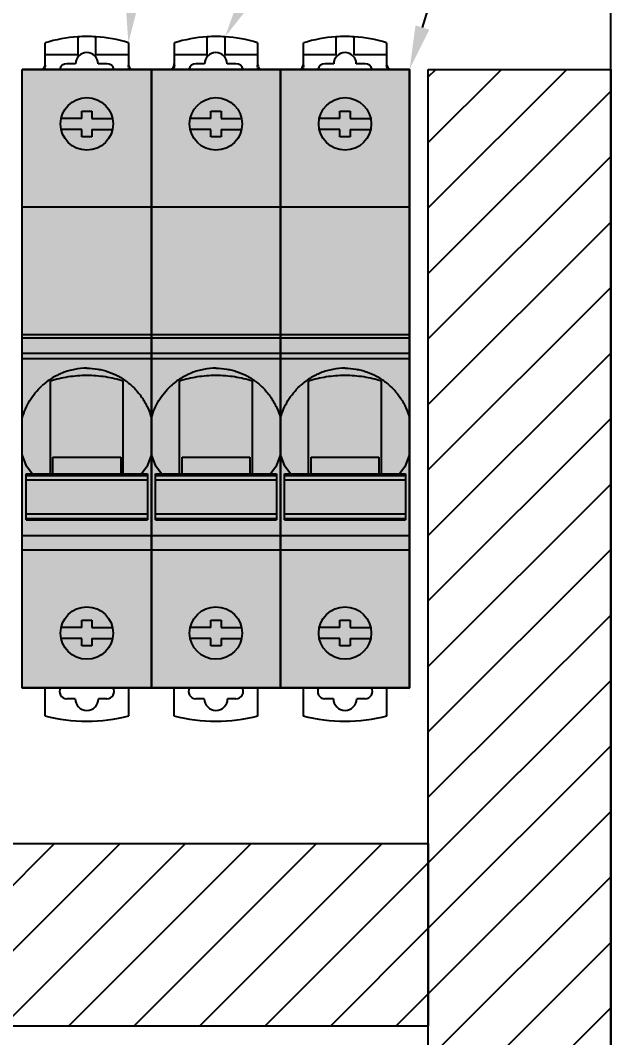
# Model space of a CAD drawing. Extents: x 20 to 1829, y -86 to 701.
# Drawn here: x 1395.3 to 1476.2, y 202.9 to 342.4 of the extents above; entities that cross this region are included whole.
import ezdxf
from ezdxf import colors
from ezdxf.entities.mleader import LeaderData, LeaderLine
from ezdxf.math import Vec2, Vec3

# ---------------------------------------------------------------- set-up
doc = ezdxf.new("R2010")
doc.units = 0
for name, color, linetype in [('HIDDEN', 7, 'Continuous'), ('SYMS', 7, 'Continuous'), ('THICK', 7, 'Continuous')]:
    doc.layers.add(name, color=color, linetype=linetype)
doc.styles.get("Standard").update_dxf_attribs({"font": 'GOST Common.ttf'})
pattern_1 = [(45, (-14.827, -493.8804), (-4.490128, 4.490128), [])]

msp = doc.modelspace()

# ---------------------------------------------------------------- hatches: boundary and pattern name
at = {"layer": 'SYMS', "true_color": 0x8fbdb9}
h = msp.add_hatch(color=253, dxfattribs=at)
h.dxf.hatch_style = 1
h.paths.add_polyline_path([(1413.27, 335.63), (1395.57, 335.63), (1395.57, 250.83), (1413.27, 250.83)])
h = msp.add_hatch(color=253, dxfattribs=at)
h.dxf.hatch_style = 1
h.paths.add_polyline_path([(1430.97, 335.63), (1413.27, 335.63), (1413.27, 250.83), (1430.97, 250.83)])
h = msp.add_hatch(color=253, dxfattribs=at)
h.dxf.hatch_style = 1
h.paths.add_polyline_path([(1448.67, 335.63), (1430.97, 335.63), (1430.97, 250.83), (1448.67, 250.83)])
h = msp.add_hatch(dxfattribs=at)
h.set_pattern_fill('ANSI31', color=253, scale=2)
h.set_pattern_definition(pattern_1)
h.paths.add_polyline_path([(1476.24, 335.63), (1451.24, 335.63), (1451.24, 163.74), (1451.27, 163.74), (1451.27, 128.74), (1451.24, 57.09), (1476.24, 57.09)])
h = msp.add_hatch(dxfattribs=at)
h.set_pattern_fill('ANSI31', color=253, scale=2)
h.set_pattern_definition(pattern_1)
h.paths.add_polyline_path([(1206.35, 229.47), (1206.35, 204.47), (1451.24, 204.47), (1451.24, 229.47)])

# ---------------------------------------------------------------- linework, layer by layer
at = {"color": 7, "linetype": 'Continuous'}
for p, q in [((1398.72, 337.63), (1398.72, 339.27)), ((1403.17, 340.09), (1403.17, 337.63)), ((1405.67, 337.63), (1405.67, 340.09)), ((1410.12, 339.28), (1410.12, 337.63)), ((1416.42, 337.63), (1416.42, 339.27)), ((1420.87, 340.09), (1420.87, 337.63)), ((1423.37, 337.63), (1423.37, 340.09)), ((1427.82, 339.28), (1427.82, 337.63)), ((1434.12, 337.63), (1434.12, 339.27)), ((1438.57, 340.09), (1438.57, 337.63)), ((1441.07, 337.63), (1441.07, 340.09)), ((1445.52, 339.28), (1445.52, 337.63)), ((1398.72, 336.2), (1398.72, 337.63)), ((1403.17, 337.63), (1398.72, 337.63)), ((1410.12, 337.63), (1405.67, 337.63)), ((1410.12, 337.63), (1410.12, 336.2)), ((1416.42, 336.2), (1416.42, 337.63)), ((1420.87, 337.63), (1416.42, 337.63)), ((1427.82, 337.63), (1423.37, 337.63)), ((1427.82, 337.63), (1427.82, 336.2)), ((1434.12, 336.2), (1434.12, 337.63)), ((1438.57, 337.63), (1434.12, 337.63)), ((1445.52, 337.63), (1441.07, 337.63)), ((1445.52, 337.63), (1445.52, 336.2)), ((1402.87, 336.4), (1401.67, 336.4)), ((1407.17, 336.4), (1405.97, 336.4)), ((1420.57, 336.4), (1419.37, 336.4)), ((1424.87, 336.4), (1423.67, 336.4)), ((1438.27, 336.4), (1437.07, 336.4)), ((1442.57, 336.4), (1441.37, 336.4)), ((1395.57, 250.83), (1395.57, 335.63)), ((1413.27, 335.63), (1395.57, 335.63)), ((1413.27, 250.83), (1413.27, 335.63)), ((1413.27, 250.83), (1413.27, 335.63)), ((1430.97, 335.63), (1413.27, 335.63)), ((1430.97, 250.83), (1430.97, 335.63)), ((1430.97, 250.83), (1430.97, 335.63)), ((1448.67, 335.63), (1430.97, 335.63)), ((1448.67, 250.83), (1448.67, 335.63)), ((1448.67, 250.83), (1448.67, 335.63)), ((1403.72, 328.9), (1403.72, 329.9)), ((1403.72, 329.9), (1405.12, 329.9)), ((1405.12, 329.9), (1405.12, 328.9)), ((1421.42, 328.9), (1421.42, 329.9)), ((1421.42, 329.9), (1422.82, 329.9)), ((1422.82, 329.9), (1422.82, 328.9)), ((1439.12, 328.9), (1439.12, 329.9)), ((1439.12, 329.9), (1440.52, 329.9)), ((1440.52, 329.9), (1440.52, 328.9)), ((1403.72, 328.9), (1400.9, 328.9)), ((1405.12, 328.9), (1407.94, 328.9)), ((1421.42, 328.9), (1418.6, 328.9)), ((1422.82, 328.9), (1425.64, 328.9)), ((1439.12, 328.9), (1436.3, 328.9)), ((1440.52, 328.9), (1443.34, 328.9)), ((1403.72, 327.4), (1400.9, 327.4)), ((1403.72, 326.4), (1403.72, 327.4)), ((1405.12, 327.4), (1405.12, 326.4)), ((1405.12, 327.4), (1407.94, 327.4)), ((1421.42, 327.4), (1418.6, 327.4)), ((1421.42, 326.4), (1421.42, 327.4)), ((1422.82, 327.4), (1422.82, 326.4)), ((1422.82, 327.4), (1425.64, 327.4)), ((1439.12, 327.4), (1436.3, 327.4)), ((1439.12, 326.4), (1439.12, 327.4)), ((1440.52, 327.4), (1440.52, 326.4)), ((1440.52, 327.4), (1443.34, 327.4)), ((1405.12, 326.4), (1403.72, 326.4)), ((1422.82, 326.4), (1421.42, 326.4)), ((1440.52, 326.4), (1439.12, 326.4)), ((1413.27, 316.73), (1395.57, 316.73)), ((1430.97, 316.73), (1413.27, 316.73)), ((1448.67, 316.73), (1430.97, 316.73)), ((1413.27, 299.23), (1395.57, 299.23)), ((1395.57, 298.83), (1413.27, 298.83)), ((1430.97, 299.23), (1413.27, 299.23)), ((1413.27, 298.83), (1430.97, 298.83)), ((1448.67, 299.23), (1430.97, 299.23)), ((1430.97, 298.83), (1448.67, 298.83)), ((1395.57, 296.73), (1413.27, 296.73)), ((1413.27, 295.94), (1395.57, 295.94)), ((1413.27, 296.73), (1430.97, 296.73)), ((1430.97, 295.94), (1413.27, 295.94)), ((1430.97, 296.73), (1448.67, 296.73)), ((1448.67, 295.94), (1430.97, 295.94)), ((1399.42, 280.17), (1399.42, 292.87)), ((1409.42, 280.17), (1409.42, 292.87)), ((1417.12, 280.17), (1417.12, 292.87)), ((1427.12, 280.17), (1427.12, 292.87)), ((1434.82, 280.17), (1434.82, 292.87)), ((1444.82, 280.17), (1444.82, 292.87)), ((1399.77, 282.43), (1409.07, 282.43)), ((1399.77, 280.17), (1399.77, 282.43)), ((1409.07, 282.43), (1409.07, 280.17)), ((1417.47, 282.43), (1426.77, 282.43)), ((1417.47, 280.17), (1417.47, 282.43)), ((1426.77, 282.43), (1426.77, 280.17)), ((1435.17, 282.43), (1444.47, 282.43)), ((1435.17, 280.17), (1435.17, 282.43)), ((1444.47, 282.43), (1444.47, 280.17)), ((1396.12, 280.17), (1412.72, 280.17)), ((1396.12, 273.86), (1396.12, 280.17)), ((1412.72, 279.88), (1396.12, 279.88)), ((1412.72, 279.3), (1396.12, 279.3)), ((1412.72, 280.17), (1412.72, 273.86)), ((1413.82, 280.17), (1430.42, 280.17)), ((1413.82, 273.86), (1413.82, 280.17)), ((1430.42, 279.88), (1413.82, 279.88)), ((1430.42, 279.3), (1413.82, 279.3)), ((1430.42, 280.17), (1430.42, 273.86)), ((1431.52, 280.17), (1448.12, 280.17)), ((1431.52, 273.86), (1431.52, 280.17)), ((1448.12, 279.88), (1431.52, 279.88)), ((1448.12, 279.3), (1431.52, 279.3)), ((1448.12, 280.17), (1448.12, 273.86)), ((1396.12, 274.67), (1412.72, 274.67)), ((1396.12, 274.05), (1412.72, 274.05)), ((1396.12, 273.86), (1412.72, 273.86)), ((1413.82, 274.67), (1430.42, 274.67)), ((1413.82, 274.05), (1430.42, 274.05)), ((1413.82, 273.86), (1430.42, 273.86)), ((1431.52, 274.67), (1448.12, 274.67)), ((1431.52, 274.05), (1448.12, 274.05)), ((1431.52, 273.86), (1448.12, 273.86)), ((1395.57, 271.73), (1413.27, 271.73)), ((1413.27, 271.73), (1430.97, 271.73)), ((1430.97, 271.73), (1448.67, 271.73)), ((1413.27, 269.72), (1395.57, 269.72)), ((1430.97, 269.72), (1413.27, 269.72)), ((1448.67, 269.72), (1430.97, 269.72)), ((1403.72, 260.08), (1405.12, 260.08)), ((1403.72, 259.08), (1403.72, 260.08)), ((1405.12, 260.08), (1405.12, 259.08)), ((1421.42, 260.08), (1422.82, 260.08)), ((1421.42, 259.08), (1421.42, 260.08)), ((1422.82, 260.08), (1422.82, 259.08)), ((1439.12, 260.08), (1440.52, 260.08)), ((1439.12, 259.08), (1439.12, 260.08)), ((1440.52, 260.08), (1440.52, 259.08)), ((1403.72, 259.08), (1400.9, 259.08)), ((1405.12, 259.08), (1407.94, 259.08)), ((1421.42, 259.08), (1418.6, 259.08)), ((1422.82, 259.08), (1425.64, 259.08)), ((1439.12, 259.08), (1436.3, 259.08)), ((1440.52, 259.08), (1443.34, 259.08)), ((1403.72, 257.58), (1400.9, 257.58)), ((1403.72, 256.58), (1403.72, 257.58)), ((1405.12, 257.58), (1407.94, 257.58)), ((1405.12, 257.58), (1405.12, 256.58)), ((1421.42, 257.58), (1418.6, 257.58)), ((1421.42, 256.58), (1421.42, 257.58)), ((1422.82, 257.58), (1425.64, 257.58)), ((1422.82, 257.58), (1422.82, 256.58)), ((1439.12, 257.58), (1436.3, 257.58)), ((1439.12, 256.58), (1439.12, 257.58)), ((1440.52, 257.58), (1443.34, 257.58)), ((1440.52, 257.58), (1440.52, 256.58)), ((1405.12, 256.58), (1403.72, 256.58)), ((1422.82, 256.58), (1421.42, 256.58)), ((1440.52, 256.58), (1439.12, 256.58)), ((1395.57, 250.83), (1413.27, 250.83)), ((1398.67, 250.83), (1398.67, 247)), ((1410.17, 247), (1410.17, 250.83)), ((1413.27, 250.83), (1430.97, 250.83)), ((1416.37, 250.83), (1416.37, 247)), ((1427.87, 247), (1427.87, 250.83)), ((1430.97, 250.83), (1448.67, 250.83)), ((1434.07, 250.83), (1434.07, 247)), ((1445.57, 247), (1445.57, 250.83)), ((1402.82, 249.33), (1401.67, 249.33)), ((1407.17, 249.33), (1406.02, 249.33)), ((1420.52, 249.33), (1419.37, 249.33)), ((1424.87, 249.33), (1423.72, 249.33)), ((1438.22, 249.33), (1437.07, 249.33)), ((1442.57, 249.33), (1441.42, 249.33))]:
    msp.add_line(p, q, dxfattribs=at)
for points in [[(1396.94, 280.17), (1396.16, 281.24), (1395.57, 282.81)], [(1413.27, 282.81), (1412.63, 281.14), (1411.9, 280.17)], [(1414.64, 280.17), (1413.86, 281.24), (1413.27, 282.81)], [(1430.97, 282.81), (1430.33, 281.14), (1429.6, 280.17)], [(1432.34, 280.17), (1431.56, 281.24), (1430.97, 282.81)], [(1448.67, 282.81), (1448.03, 281.14), (1447.3, 280.17)]]:
    msp.add_lwpolyline(points, dxfattribs=at)
for centre in [(1404.42, 328.15), (1422.12, 328.15), (1439.82, 328.15), (1404.42, 258.33), (1422.12, 258.33), (1439.82, 258.33)]:
    msp.add_circle(centre, 3.6, dxfattribs=at)
for centre, radius, start, end in [((1404.44, 320.78), 19.35, 93.7668, 107.1978), ((1404.44, 320.78), 19.35, 86.3591, 93.7668), ((1404.44, 320.78), 19.35, 72.9337, 86.3591), ((1422.14, 320.78), 19.35, 93.7668, 107.1978), ((1422.14, 320.78), 19.35, 86.3591, 93.7668), ((1422.14, 320.78), 19.35, 72.9337, 86.3591), ((1439.84, 320.78), 19.35, 93.7668, 107.1978), ((1439.84, 320.78), 19.35, 86.3591, 93.7668), ((1439.84, 320.78), 19.35, 72.9337, 86.3591), ((1397.72, 336.43), 0.997, 308.5163, 347.0319), ((1397.72, 336.42), 0.997, 347.0631, 359.9849), ((1401.67, 335.4), 1, 90.0557, 166.524), ((1407.17, 335.4), 1, 13.4739, 89.9443), ((1411.12, 336.42), 0.998, 180.0152, 192.8736), ((1411.12, 336.43), 0.997, 192.9049, 231.4838), ((1415.42, 336.43), 0.997, 308.5163, 347.0319), ((1415.42, 336.42), 0.997, 347.0631, 359.9849), ((1419.37, 335.4), 1, 90.0557, 166.524), ((1424.87, 335.4), 1, 13.4739, 89.9443), ((1428.82, 336.42), 0.998, 180.0152, 192.8736), ((1428.82, 336.43), 0.997, 192.9049, 231.4838), ((1433.12, 336.43), 0.997, 308.5163, 347.0319), ((1433.12, 336.42), 0.997, 347.0631, 359.9849), ((1437.07, 335.4), 1, 90.0557, 166.524), ((1442.57, 335.4), 1, 13.4739, 89.9443), ((1446.52, 336.42), 0.998, 180.0152, 192.8736), ((1446.52, 336.43), 0.997, 192.9049, 231.4838), ((1401.67, 250.33), 1, 149.9964, 270), ((1407.17, 250.33), 1, 270, 30.0038), ((1419.37, 250.33), 1, 149.9964, 270), ((1424.87, 250.33), 1, 270, 30.0038), ((1437.07, 250.33), 1, 149.9964, 270), ((1442.57, 250.33), 1, 270, 30.0038), ((1404.42, 249.33), 1.6, 180, 0), ((1422.12, 249.33), 1.6, 180, 0), ((1439.82, 249.33), 1.6, 180, 0), ((1404.42, 268.23), 22, 254.849, 285.151), ((1422.12, 268.23), 22, 254.849, 285.151), ((1439.82, 268.23), 22, 254.849, 285.151)]:
    msp.add_arc(centre, radius, start, end, dxfattribs=at)
for centre in [(1404.42, 336.4), (1422.12, 336.4), (1439.82, 336.4)]:
    msp.add_ellipse(centre, major_axis=(0, 1.55), ratio=0.997493, start_param=-1.570796, end_param=1.570796, dxfattribs=at)
for points, knots in [([(1398.72, 336.2), (1398.72, 336.1), (1398.69, 335.89), (1398.6, 335.71), (1398.54, 335.63)], [0, 0, 0, 0, 0.500039, 1, 1, 1, 1]), ([(1410.3, 335.63), (1410.24, 335.71), (1410.15, 335.89), (1410.12, 336.1), (1410.12, 336.2)], [0, 0, 0, 0, 0.499961, 1, 1, 1, 1]), ([(1416.42, 336.2), (1416.42, 336.1), (1416.39, 335.89), (1416.3, 335.71), (1416.24, 335.63)], [0, 0, 0, 0, 0.500039, 1, 1, 1, 1]), ([(1428, 335.63), (1427.94, 335.71), (1427.85, 335.89), (1427.82, 336.1), (1427.82, 336.2)], [0, 0, 0, 0, 0.499961, 1, 1, 1, 1]), ([(1434.12, 336.2), (1434.12, 336.1), (1434.09, 335.89), (1434, 335.71), (1433.94, 335.63)], [0, 0, 0, 0, 0.500039, 1, 1, 1, 1]), ([(1445.7, 335.63), (1445.64, 335.71), (1445.55, 335.89), (1445.52, 336.1), (1445.52, 336.2)], [0, 0, 0, 0, 0.499961, 1, 1, 1, 1]), ([(1404.42, 294.65), (1403.86, 294.65), (1402.72, 294.54), (1401.09, 294.07), (1399.57, 293.3), (1398.67, 292.61), (1398.25, 292.23)], [0, 0, 0, 0, 0.249983, 0.499973, 0.749982, 1, 1, 1, 1]), ([(1404.42, 294.65), (1404.92, 294.65), (1405.67, 294.59), (1406.65, 294.38), (1407.61, 294.09), (1408.76, 293.59), (1410.03, 292.76), (1411.14, 291.74), (1412.07, 290.55), (1412.8, 289.24), (1413.14, 288.29), (1413.27, 287.81)], [0, 0, 0, 0, 0.125046, 0.187644, 0.250209, 0.375224, 0.500253, 0.625262, 0.750232, 0.875163, 1, 1, 1, 1]), ([(1422.12, 294.65), (1421.56, 294.65), (1420.42, 294.54), (1418.79, 294.07), (1417.27, 293.3), (1416.37, 292.61), (1415.95, 292.23)], [0, 0, 0, 0, 0.249983, 0.499973, 0.749982, 1, 1, 1, 1]), ([(1422.12, 294.65), (1422.62, 294.65), (1423.37, 294.59), (1424.35, 294.38), (1425.31, 294.09), (1426.46, 293.59), (1427.73, 292.76), (1428.84, 291.74), (1429.77, 290.55), (1430.5, 289.24), (1430.84, 288.29), (1430.97, 287.81)], [0, 0, 0, 0, 0.125046, 0.187644, 0.250209, 0.375224, 0.500253, 0.625262, 0.750232, 0.875163, 1, 1, 1, 1]), ([(1439.82, 294.65), (1439.26, 294.65), (1438.12, 294.54), (1436.49, 294.07), (1434.97, 293.3), (1434.07, 292.61), (1433.65, 292.23)], [0, 0, 0, 0, 0.249983, 0.499973, 0.749982, 1, 1, 1, 1]), ([(1439.82, 294.65), (1440.32, 294.65), (1441.07, 294.59), (1442.05, 294.38), (1443.01, 294.09), (1444.16, 293.59), (1445.43, 292.76), (1446.54, 291.74), (1447.47, 290.55), (1448.2, 289.24), (1448.54, 288.29), (1448.67, 287.81)], [0, 0, 0, 0, 0.125046, 0.187644, 0.250209, 0.375224, 0.500253, 0.625262, 0.750232, 0.875163, 1, 1, 1, 1]), ([(1404.42, 293.64), (1403.56, 293.64), (1401.87, 293.52), (1400.21, 293.13), (1399.42, 292.87)], [0, 0, 0, 0, 0.509146, 1, 1, 1, 1]), ([(1409.42, 292.87), (1408.63, 293.13), (1406.98, 293.52), (1405.28, 293.64), (1404.42, 293.64)], [0, 0, 0, 0, 0.490854, 1, 1, 1, 1]), ([(1422.12, 293.64), (1421.26, 293.64), (1419.57, 293.52), (1417.91, 293.13), (1417.12, 292.87)], [0, 0, 0, 0, 0.509146, 1, 1, 1, 1]), ([(1427.12, 292.87), (1426.33, 293.13), (1424.68, 293.52), (1422.98, 293.64), (1422.12, 293.64)], [0, 0, 0, 0, 0.490854, 1, 1, 1, 1]), ([(1439.82, 293.64), (1438.96, 293.64), (1437.27, 293.52), (1435.61, 293.13), (1434.82, 292.87)], [0, 0, 0, 0, 0.509146, 1, 1, 1, 1]), ([(1444.82, 292.87), (1444.03, 293.13), (1442.38, 293.52), (1440.68, 293.64), (1439.82, 293.64)], [0, 0, 0, 0, 0.490854, 1, 1, 1, 1]), ([(1395.57, 287.81), (1395.69, 288.23), (1395.97, 289.06), (1396.57, 290.22), (1397.33, 291.29), (1397.93, 291.93), (1398.25, 292.23)], [0, 0, 0, 0, 0.249803, 0.499808, 0.749905, 1, 1, 1, 1]), ([(1413.27, 287.81), (1413.39, 288.23), (1413.67, 289.06), (1414.27, 290.22), (1415.03, 291.29), (1415.63, 291.93), (1415.95, 292.23)], [0, 0, 0, 0, 0.249803, 0.499808, 0.749905, 1, 1, 1, 1]), ([(1430.97, 287.81), (1431.09, 288.23), (1431.37, 289.06), (1431.97, 290.22), (1432.73, 291.29), (1433.33, 291.93), (1433.65, 292.23)], [0, 0, 0, 0, 0.249803, 0.499808, 0.749905, 1, 1, 1, 1])]:
    msp.add_open_spline(points, degree=3, knots=knots, dxfattribs=at)
at = {"layer": 'HIDDEN'}
for p, q in [((1430.97, 335.63), (1430.97, 335.63)), ((1395.57, 315.83), (1395.57, 315.83)), ((1413.27, 315.83), (1413.27, 315.83)), ((1430.97, 315.83), (1430.97, 315.83)), ((1448.67, 315.83), (1448.67, 315.83)), ((1395.57, 313.03), (1395.57, 313.03)), ((1413.27, 313.03), (1413.27, 313.03)), ((1430.97, 313.03), (1430.97, 313.03)), ((1448.67, 313.03), (1448.67, 313.03)), ((1395.57, 275.63), (1395.57, 275.63)), ((1413.27, 275.63), (1413.27, 275.63)), ((1430.97, 275.63), (1430.97, 275.63)), ((1448.67, 275.63), (1448.67, 275.63)), ((1395.57, 270.63), (1395.57, 270.63)), ((1413.27, 270.63), (1413.27, 270.63)), ((1430.97, 270.63), (1430.97, 270.63)), ((1448.67, 270.63), (1448.67, 270.63)), ((1448.67, 249.63), (1448.67, 249.63))]:
    msp.add_line(p, q, dxfattribs=at)
at = {"layer": 'SYMS'}
for p, q in [((1451.24, 57.09), (1451.24, 335.63)), ((1451.24, 335.63), (1476.24, 335.63)), ((1476.24, 335.63), (1476.24, 57.09)), ((1206.35, 229.47), (1451.24, 229.47)), ((1451.24, 229.47), (1451.24, 204.47)), ((1206.35, 204.47), (1451.24, 204.47))]:
    msp.add_line(p, q, dxfattribs=at)
for points in [[(1191.35, -42.71), (1466.24, -42.71), (1476.24, -32.71), (1476.24, 374.09), (1466.24, 384.09), (1191.35, 384.09), (1181.35, 374.09), (1181.35, -32.71)], [(1395.57, 335.63), (1413.27, 335.63), (1413.27, 250.83), (1395.57, 250.83)], [(1413.27, 335.63), (1430.97, 335.63), (1430.97, 250.83), (1413.27, 250.83)], [(1430.97, 335.63), (1448.67, 335.63), (1448.67, 250.83), (1430.97, 250.83)]]:
    msp.add_lwpolyline(points, close=True, dxfattribs=at)
at = {"layer": 'THICK'}
for p, q in [((1413.27, 315.83), (1413.27, 335.63)), ((1430.97, 315.83), (1430.97, 335.63)), ((1448.67, 315.83), (1448.67, 335.63)), ((1395.57, 270.63), (1395.57, 315.83)), ((1413.27, 270.63), (1413.27, 315.83)), ((1430.97, 270.63), (1430.97, 315.83)), ((1448.67, 270.63), (1448.67, 315.83))]:
    msp.add_line(p, q, dxfattribs=at)

# ---------------------------------------------------------------- leaders
at = {"layer": 'SYMS'}
ml = msp.add_multileader_mtext('Standard', dxfattribs=at)
ml.set_content('Q5', color=256)
ml.set_leader_properties()
ml.build(insert=Vec2(0, 0))
ml.multileader.update_dxf_attribs({"text_right_attachment_type": 6, "dogleg_length": 0.36, "arrow_head_size": 6})
ctx = ml.context
ctx.base_point, ctx.char_height, ctx.arrow_head_size, ctx.plane_origin = Vec3(1416.71, 369.54), 6, 6, Vec3(1581.53, 395.44)
ctx.right_attachment = 6
notes = []
notes.append((ctx, [(1, (1, 1, 0), (1412.88, 369.54), (1, 0), 3.83, [(0, [(1410.12, 339.28)], 0, [])])]))
ctx.mtext.insert, ctx.mtext.flow_direction = Vec3(1418.71, 372.54), 5
ml = msp.add_multileader_mtext('Standard', dxfattribs=at)
ml.set_content('Q6', color=256)
ml.set_leader_properties()
ml.build(insert=Vec2(0, 0))
ml.multileader.update_dxf_attribs({"text_right_attachment_type": 6, "dogleg_length": 0.36, "arrow_head_size": 6})
ctx = ml.context
ctx.base_point, ctx.char_height, ctx.arrow_head_size, ctx.plane_origin = Vec3(1441.11, 365.17), 6, 6, Vec3(1668.58, 413.31)
ctx.right_attachment = 6
notes.append((ctx, [(1, (1, 1, 0), (1437.27, 365.17), (1, 0), 3.83, [(0, [(1423.37, 340.09)], 0, [])])]))
ctx.mtext.insert, ctx.mtext.flow_direction = Vec3(1443.11, 368.17), 5
ml = msp.add_multileader_mtext('Standard', dxfattribs=at)
ml.set_content('SF1', color=256)
ml.set_leader_properties()
ml.build(insert=Vec2(0, 0))
ml.multileader.update_dxf_attribs({"text_right_attachment_type": 6, "dogleg_length": 0.36, "arrow_head_size": 6})
ctx = ml.context
ctx.base_point, ctx.char_height, ctx.arrow_head_size, ctx.plane_origin = Vec3(1458.22, 354.26), 6, 6, Vec3(1693.88, 389.95)
ctx.right_attachment = 6
notes.append((ctx, [(1, (1, 1, 0), (1454.38, 354.26), (1, 0), 3.83, [(0, [(1448.67, 335.63)], 0, [])])]))
ctx.mtext.insert, ctx.mtext.flow_direction = Vec3(1460.22, 357.26), 5
for ctx, leaders in notes:
    for number, flags, end, landing, length, lines in leaders:
        leader = LeaderData()
        leader.index, (leader.has_last_leader_line, leader.has_dogleg_vector, leader.attachment_direction) = number, flags
        leader.last_leader_point, leader.dogleg_vector, leader.dogleg_length = Vec3(end), Vec3(landing), length
        for number, points, colour, breaks in lines:
            line = LeaderLine()
            line.index, line.vertices, line.color, line.breaks = number, Vec3.list(points), colors.encode_raw_color(colour), breaks
            leader.lines.append(line)
        ctx.leaders.append(leader)

doc.saveas('drawing.dxf')
